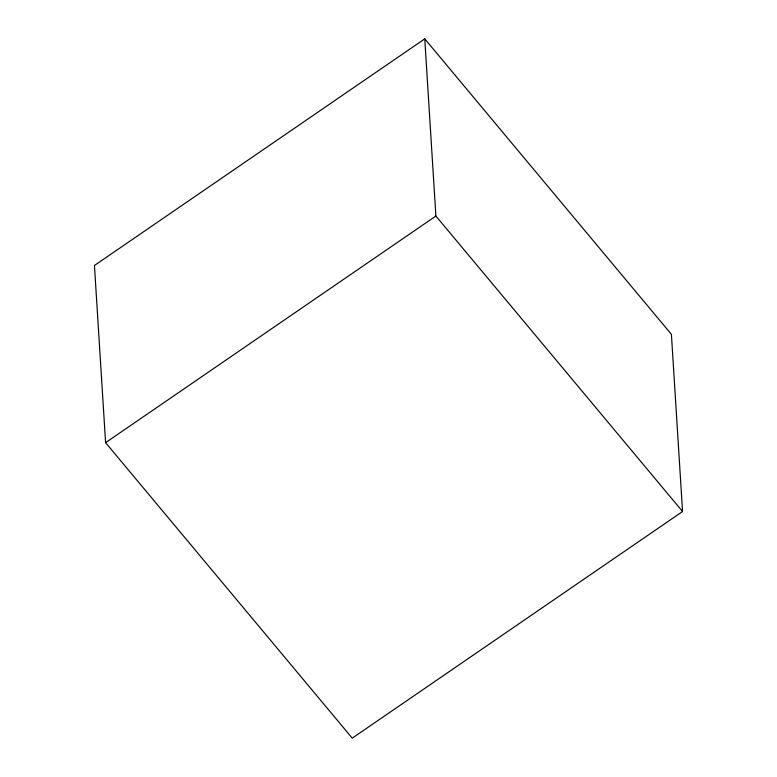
<?xml version="1.0" encoding="UTF-8"?>
<svg xmlns="http://www.w3.org/2000/svg" width="777" height="777" viewBox="0 0 777 777"><rect width="100%" height="100%" fill="white"/><g stroke="black" fill="none" stroke-linecap="round" stroke-linejoin="round"><path stroke-width="1.17" d="M424.757 38.85L94.444 265.481L105.594 442.667L352.243 738.15L682.556 511.519L671.406 334.333L424.757 38.85L435.897 216.035L682.556 511.519M105.594 442.667L435.897 216.035"/></g></svg>
